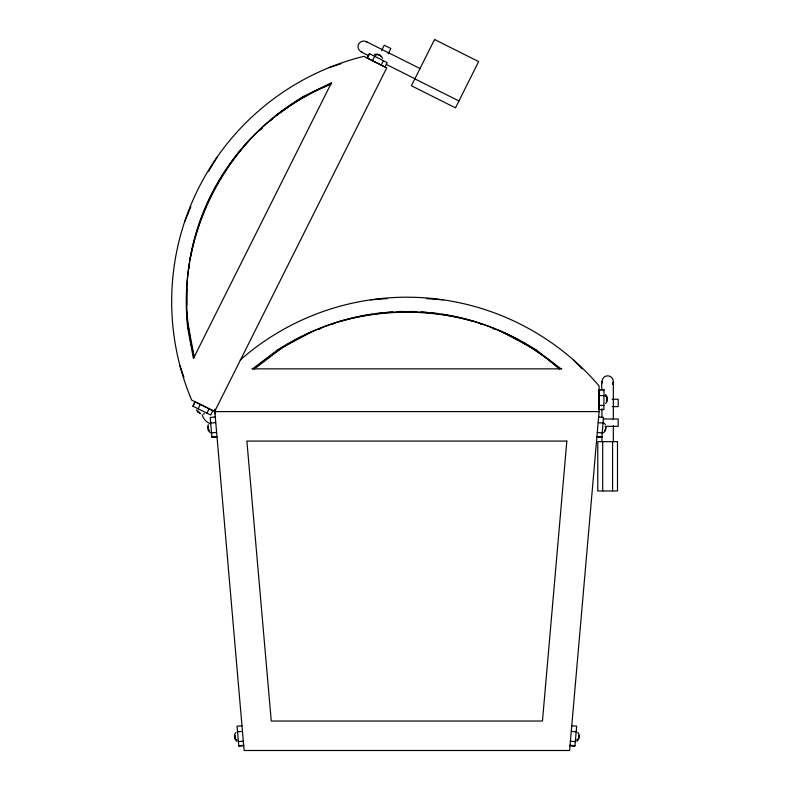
<?xml version="1.0" encoding="UTF-8"?>
<svg xmlns="http://www.w3.org/2000/svg" width="790" height="790" viewBox="0 0 790 790"><rect width="100%" height="100%" fill="white"/><g stroke="black" fill="none" stroke-linecap="round" stroke-linejoin="round"><path stroke-width="1.19" d="M577.737 732.409C580.107 734.493 579.465 738.838 576.562 740.112M579.198 735.658L579.09 736.863M605.101 395.741C607.865 397.281 608.093 401.666 605.545 403.522M240.15 360.052A252.563 252.563 0 0 1 599.106 385.974L599.106 411.6L569.6 750.5L244.12 750.5L214.613 409.161M207.642 426.906L208.333 424.595M237.158 740.112C234.255 738.838 233.613 734.493 235.983 732.409M186.894 289.16L186.835 305.039M189.057 268.452L189.304 266.023M190.212 257.984L190.054 259.466C198.557 214.574 219.699 172.595 250.549 138.902M606.049 427.509L604.469 430.698M601.931 389.391C601.437 384.72 600.805 376.02 607.638 375.823C610.71 375.803 613.356 378.509 613.336 381.57L613.336 419.638M613.336 381.57L612.576 384.444M607.174 399.562L607.016 396.56L605.584 394.615M208.175 426.62L208.037 430.204L210.407 432.871M235.055 735.371L234.916 738.956L236.763 741.316M184.514 222.108L190.854 206.763M193.066 406.317L195.209 401.853M198.132 408.815L200.305 404.381M206.95 413.14L209.133 408.716M381.57 50.609L384.276 45.208L390.862 48.506L388.186 53.839M367.34 58.105L369.641 53.71M372.426 60.672L374.667 56.278M381.185 65.135L383.426 60.741M208.52 171.489L217.013 157.21M606.384 401.202L606.72 400.698M249.156 140.284L250.252 139.267M259.545 130.587L262.24 128.099M269.429 121.443L272.125 118.954M252.622 368.851L277.093 350.296L310.539 332.422M280.667 348.874L254.103 369.019A231.421 231.421 0 0 1 372.436 314.015M576.967 741.316L578.803 738.956L578.665 735.371M275.73 115.626L303.982 96.222L331.533 82.654L193.412 358.472L187.773 328.285L187.131 312.386M603.313 432.871L605.446 430.767L605.89 427.785M375.28 55.349C377.897 53.562 381.916 55.32 382.429 58.43M204.511 413.733L203.356 414.118M374.49 54.401L377.472 54.095L380.059 55.626M318.558 329.4L320.849 328.531M331.158 324.651L333.449 323.781M329.252 67.555L340.994 63.743M339.651 321.52C383.436 309.088 430.283 309.088 474.069 321.52M215.087 417.001L210.17 417.436L211.908 437.344L216.825 436.919M210.663 423.065L215.581 422.63M211.513 432.851L216.43 432.426M211.878 437.008L216.796 436.673M241.967 725.753L237.059 726.188L238.787 746.096L243.705 745.671M237.543 731.817L242.461 731.382M238.402 741.603L243.31 741.178M238.768 745.849L243.675 745.335M370.569 299.835L387.14 298.64M251.921 368.851L561.799 368.851M612.141 399.246L618.185 399.246L618.185 406.613L612.141 406.613M599.106 411.6L214.613 411.6L191.703 400.125A252.563 252.563 0 0 1 363.864 56.337L386.774 67.802L214.613 411.6L215.216 413.851M603.125 418.967L618.185 418.967L618.185 426.333L605.012 426.333M599.087 389.875L604.034 389.964M599.067 395.573L603.995 395.612M598.988 405.398L603.915 405.438M426.59 298.64L443.151 299.835M598.632 417.001L603.55 417.436L601.812 437.344L596.904 436.919M598.149 422.63L603.056 423.065M597.289 432.426L602.207 432.851M596.934 436.584L601.842 437.008M596.924 436.673L601.832 437.097M571.753 725.753L576.661 726.188L574.932 746.096L570.015 745.671M571.259 731.382L576.177 731.817M570.41 741.178L575.327 741.603M570.044 745.335L574.962 745.76L570.044 745.414M200.245 413.427L197.628 411.936L196.522 409.793M420.023 68.542L366.293 41.633C363.094 39.954 358.779 41.989 358.117 45.563C357.021 51.459 364.289 53.295 368.18 55.33M361.188 51.834L362.61 52.328M480.271 323.781L482.562 324.651M492.871 328.531L495.162 329.4M503.181 332.422L536.627 350.296L561.098 368.851M386.488 64.494L414.918 78.733M414.849 78.872L458.941 100.952M200.393 413.674L198.004 411.047M379.921 55.172L380.444 55.468M366.293 41.633L367.538 42.472M604.143 423.272L605.397 424.595M209.261 430.698L207.642 426.916M573.58 360.052L582.24 368.851M380.434 56.11L380.74 56.643M179.962 365.691L183.942 377.373M188.109 324.453L194.222 357.228A231.421 231.421 0 0 1 198.399 225.664M601.931 381.57L602.128 383.061M234.63 736.863L234.521 735.658M607.312 399.217L607.332 399.819M613.336 425.751L613.336 441.65M612.566 441.65L612.566 490.965M602.701 441.65L602.701 490.965M601.931 408.637L601.931 417.189M601.931 436.761L601.931 441.65M277.093 350.296A237.978 237.978 0 0 1 536.627 350.296M480.616 323.515A231.095 231.095 0 0 1 482.878 324.285M499.537 330.803A231.095 231.095 0 0 1 501.709 331.77M503.872 332.758A231.095 231.095 0 0 1 559.409 368.841L559.626 369.019A231.421 231.421 0 0 0 441.294 314.015M375.961 313.512A231.421 231.421 0 0 1 381.876 312.791M386.626 312.327A231.421 231.421 0 0 1 392.571 311.882M397.34 311.635A231.421 231.421 0 0 1 403.295 311.467M410.425 311.467A231.421 231.421 0 0 1 416.379 311.635M421.149 311.882A231.421 231.421 0 0 1 427.104 312.327M431.853 312.791A231.421 231.421 0 0 1 437.759 313.512M210.239 423.638A12.808 12.808 0 0 1 202.24 414.918M187.773 328.285A237.978 237.978 0 0 1 303.982 96.222M249.976 139.425A231.095 231.095 0 0 1 251.615 137.707M259.238 130.162A231.095 231.095 0 0 1 261.865 127.723M269.953 120.663A231.095 231.095 0 0 1 271.79 119.152M275.503 116.179A231.095 231.095 0 0 1 330.763 84.155L331.03 84.046A231.421 231.421 0 0 0 228.172 166.196M198.774 224.538A231.421 231.421 0 0 1 227.5 167.174M599.087 389.628L598.958 409.576L603.886 409.615L604.014 389.668L599.087 389.628M566.835 441.077L542.463 721.023L271.256 721.023L246.885 441.077L566.835 441.077M194.982 401.745L192.809 406.169L210.703 414.987L212.875 410.563L194.982 401.745M434.559 39.5L411.393 85.764L455.484 107.845L478.651 61.581L434.559 39.5M369.365 53.592L367.123 57.986L384.898 67.031L387.14 62.647L369.365 53.592M617.494 441.65L597.773 441.65L597.773 490.965L617.494 490.965L617.494 441.65"/></g></svg>
